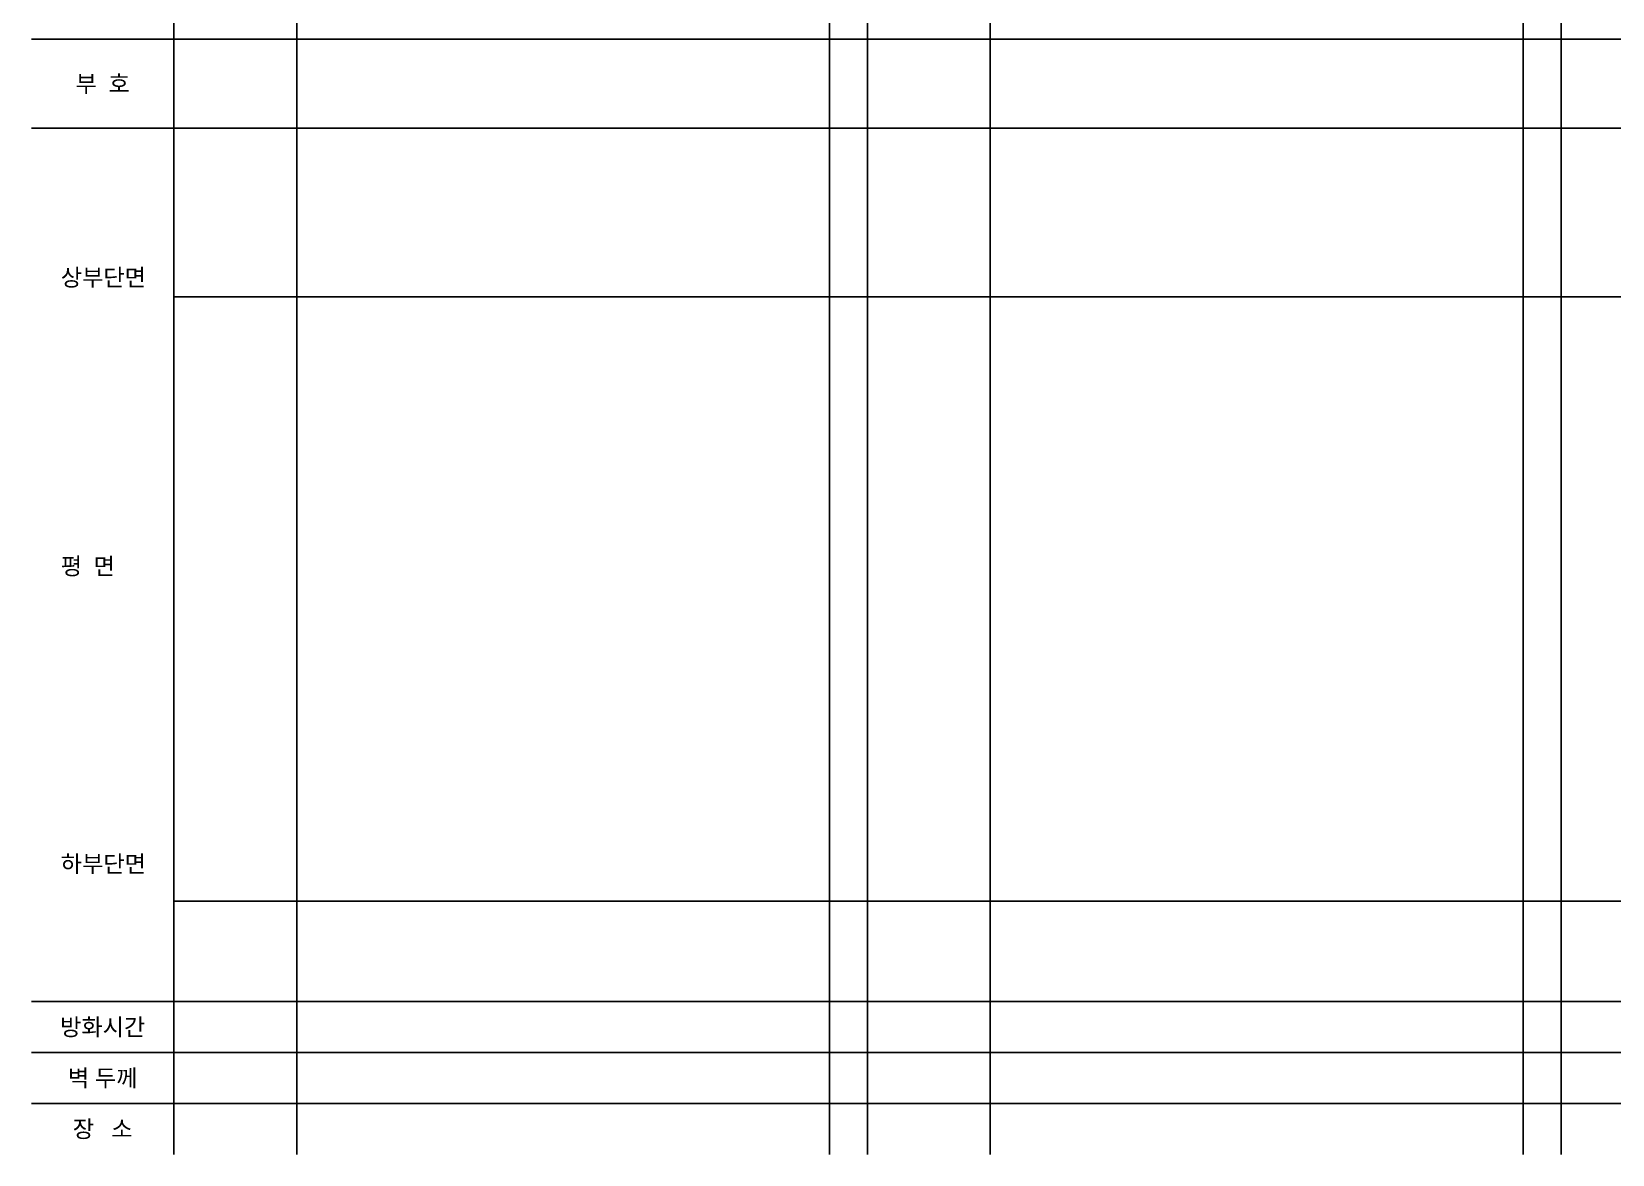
# Model space of a CAD drawing. Header units: millimetres. Extents: x 150 to 8166, y -2863 to -229.
# Drawn here: x 4355 to 6217, y -2863 to -1540 of the extents above; entities that cross this region are included whole.
import ezdxf
from ezdxf.enums import TextEntityAlignment as Align

# ---------------------------------------------------------------- set-up
doc = ezdxf.new("R2010")
doc.units = ezdxf.units.MM
doc.header["$LTSCALE"] = 5
doc.header["$MEASUREMENT"] = 0
doc.layers.get('0').update_dxf_attribs({"linetype": 'CONTINUOUS'})
for name, color, linetype in [('01TEX', 3, 'CONTINUOUS'), ('09무창층계산', 253, 'CONTINUOUS'), ('3', 3, 'CONTINUOUS'), ('4', 4, 'CONTINUOUS')]:
    doc.layers.add(name, color=color, linetype=linetype)
doc.layers.add('02Waste', color=171, linetype='CONTINUOUS', plot=False)
doc.styles.add('GAUN', font='malgun.ttf', dxfattribs={"height": 375})

# ---------------------------------------------------------------- blocks, each defined once
blk = doc.blocks.new('DEF-SH1')
for p, q in [((0, 120), (3435, 120)), ((0, 60), (3435, 60))]:
    blk.add_line(p, q)
at = {"layer": '02Waste', "ltscale": 0.1}
for p, q in [((312.2, 2633.8), (312.2, 0)), ((939.7, 2633.8), (939.7, 0)), ((1129, 2633.8), (1129, 0)), ((1756.5, 2633.8), (1756.5, 0)), ((167.5, 1010.3), (3435, 1010.3)), ((167.5, 298.2), (3435, 298.2))]:
    blk.add_line(p, q, dxfattribs=at)
at = {"layer": '3'}
for p, q in [((167.5, 0), (167.5, 2633.8)), ((984.4, 0), (984.4, 2633.8)), ((1801.2, 0), (1801.2, 2633.8)), ((0, 1313.8), (3435, 1313.8)), ((0, 1208.8), (3435, 1208.8))]:
    blk.add_line(p, q, dxfattribs=at)
at = {"layer": '4'}
blk.add_line((0, 180), (3435, 180), dxfattribs=at)
at = {"layer": '01TEX', "style": 'GAUN'}
for s, p in [('부  호', (83.7, 1261.3)), ('방화시간', (83.7, 150)), ('벽 두께', (83.7, 90)), ('장   소', (83.7, 30))]:
    blk.add_text(s, height=20, dxfattribs=at).set_placement(p, align=Align.MIDDLE_CENTER)
for s, p in [('상부단면', (34.3, 1023.1)), ('평  면', (34.3, 683)), ('하부단면', (34.3, 332.3))]:
    blk.add_text(s, height=20, dxfattribs=at).set_placement(p)

msp = doc.modelspace()

# ---------------------------------------------------------------- block references
at = {"layer": '09무창층계산'}
msp.add_blockref('DEF-SH1', (4355, -2862.5), dxfattribs=at)

doc.saveas('drawing.dxf')
